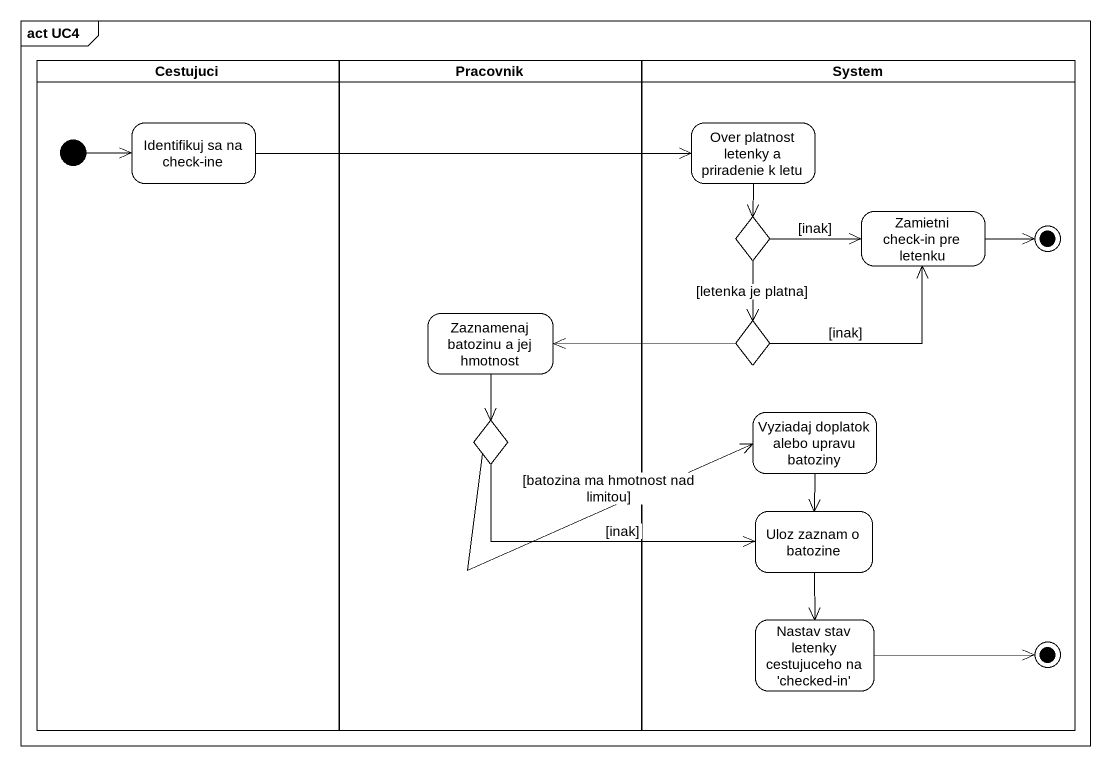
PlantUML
@startuml
mainframe act UC4
hide empty description
state Cestujuci <<partition>> {
  state "Identifikuj sa na check-ine" as Identifikuj_sa_na_check_ine
  [*] -right-> Identifikuj_sa_na_check_ine
}
state Pracovnik <<partition>> {
  state "Zaznamenaj batozinu a jej hmotnost" as Zaznamenaj_batozinu_a_jej
  state choice3 <<choice>>
}
state System <<partition>> {
  state "Over platnost letenky a priradenie k letu" as Over_platnost_letenky_a
  state choice1 <<choice>>
  state "Zamietni check-in pre letenku" as Zamietni_check_in_pre
  state final1 <<end>>
  state choice2 <<choice>>
  state "Vyziadaj doplatok alebo upravu batoziny" as Vyziadaj_doplatok_alebo
  state "Uloz zaznam o batozine" as Uloz_zaznam_o_batozine
  state "Nastav stav letenky cestujuceho na 'checked-in'" as Nastav_stav_letenky
  state final2 <<end>>
}
Identifikuj_sa_na_check_ine -right-> Over_platnost_letenky_a
Over_platnost_letenky_a --> choice1
choice1 -right-> Zamietni_check_in_pre : [inak]
choice1 --> choice2 : [letenka je platna]
Zamietni_check_in_pre -right-> final1
Zaznamenaj_batozinu_a_jej --> choice3
choice2 -up-> Zamietni_check_in_pre : [inak]
choice2 -left-> Zaznamenaj_batozinu_a_jej
Vyziadaj_doplatok_alebo --> Uloz_zaznam_o_batozine
choice3 -right-> Vyziadaj_doplatok_alebo : [batozina ma hmotnost nad limitou]
choice3 -right-> Uloz_zaznam_o_batozine : [inak]
Uloz_zaznam_o_batozine --> Nastav_stav_letenky
Nastav_stav_letenky -right-> final2
@enduml
